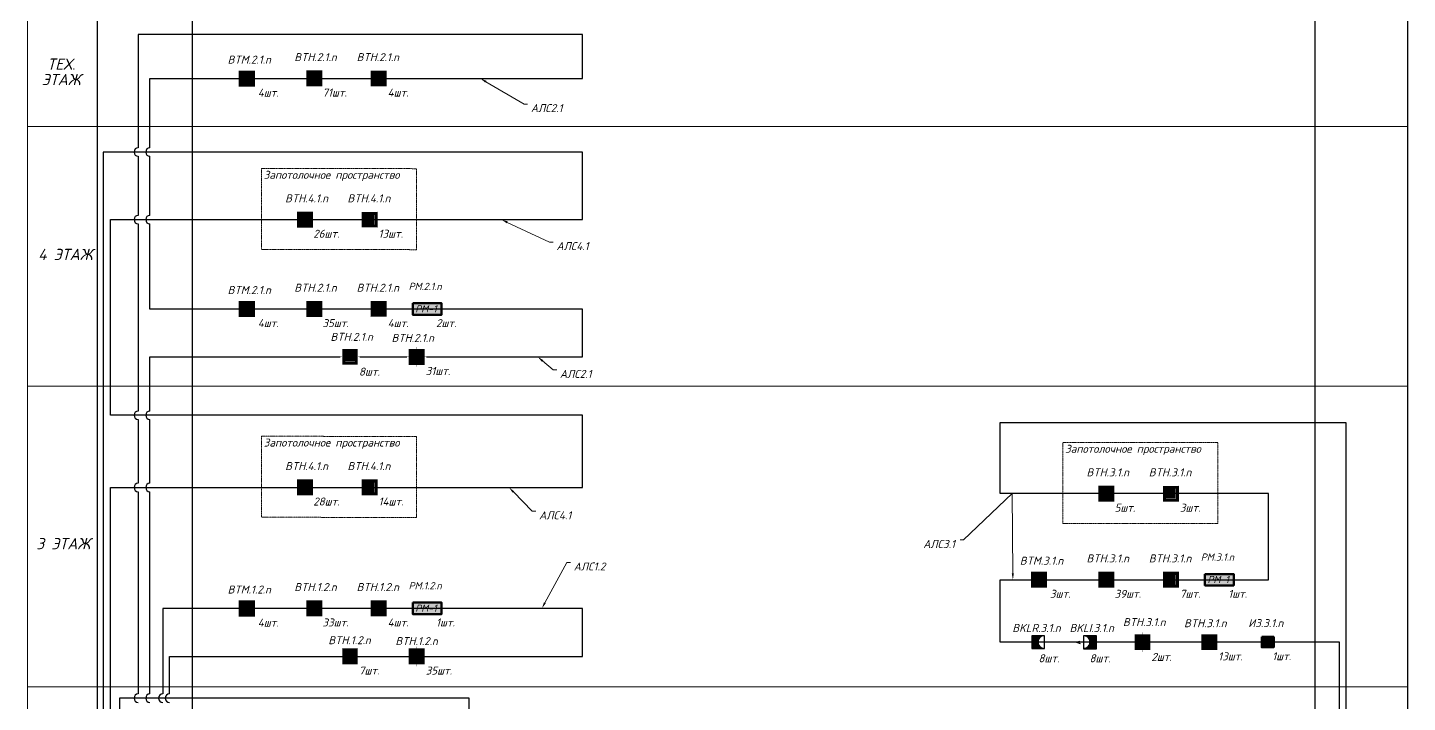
# Model space of a CAD drawing. Header units: millimetres. Extents: x -352922 to 429463, y -483593 to 355472.
# Drawn here: x -55006 to -11891, y -30855 to -9764 of the extents above; entities that cross this region are included whole.
import ezdxf
from ezdxf import colors
from ezdxf.entities.mleader import LeaderData, LeaderLine
from ezdxf.enums import TextEntityAlignment as Align
from ezdxf.math import Vec2, Vec3

# ---------------------------------------------------------------- set-up
doc = ezdxf.new("R2010")
doc.units = ezdxf.units.MM
doc.header["$LTSCALE"] = 0.5
doc.linetypes.add('CONTI', pattern=[0])
doc.linetypes.add('GOST2.303 6', pattern=[12, 8, -1.5, 1, -1.5])
doc.layers.get('0').update_dxf_attribs({"lineweight": 18})
for name, color, linetype, lineweight in [('! BSN__тонкая  текст - 015', 250, 'Continuous', 15), ('! BSN__тонкая  текст - 02', 250, 'Continuous', 20), ('! ЗКПС НОМЕР 1', 4, 'Continuous', 50), ('! тонкая  текст - 02', 5, 'Continuous', 20), ('13_text', 250, 'Continuous', 15), ('13_АПС_кабели', 1, 'Continuous', 30), ('13_АПС_оборудование', 1, 'Continuous', 30), ('13_АПС_текст', 1, 'Continuous', 30), ('BSN__основная - 06', 1, 'Continuous', 60), ('АР_Штриховка_Стималит', 5, 'Continuous', 0), ('СС_Схема', 7, 'Continuous', 30)]:
    doc.layers.add(name, color=color, linetype=linetype, lineweight=lineweight)
doc.layers.add('! ЗКПС НОМЕР 2', color=7, linetype='Continuous', lineweight=0, true_color=0xf3aae6, transparency=0.5)
doc.styles.add('ISOCPEUR', font='isocpeui.ttf', dxfattribs={"height": 250})
doc.linetypes.add('Открыто в трубе', pattern='A,2,[1,BDG_GOST,S=1,R=0,X=0,Y=0],-4', length=6)

# ---------------------------------------------------------------- blocks, each defined once
blk = doc.blocks.new('ИПР1')
at = {"layer": 'АР_Штриховка_Стималит', "ltscale": 0.01, "true_color": 0xffffff}
h = blk.add_hatch(color=7, dxfattribs=at)
h.dxf.hatch_style = 1
h.paths.add_polyline_path([(-11645.54715931663, -30228.88040330663), (-11645.54715931663, -30233.84005440772), (-11640.58769875232, -30233.84005440772), (-11640.58769875232, -30228.88040330663)])
at = {"layer": 'BSN__основная - 06', "ltscale": 100, "const_width": 0.1}
blk.add_lwpolyline([(-11645.54715931663, -30228.88040330663), (-11640.58769875232, -30228.88040330663), (-11640.58769875232, -30233.84005440772), (-11645.54715931663, -30233.84005440772)], close=True, dxfattribs=at)
for points in [[(-11644.8620281129, -30229.41071400337), (-11644.814082984, -30229.56068031187), (-11644.78990816942, -30229.62230205839), (-11644.766935892, -30229.67670526716), (-11644.74706343253, -30229.71969718102), (-11644.7257567966, -30229.76248434692), (-11644.6896298333, -30229.82996761479), (-11644.6471706196, -30229.90487238247), (-11644.60051789685, -30229.97663429991), (-11644.55491353685, -30230.04053907929), (-11644.50511566782, -30230.10339623358), (-11644.42899447982, -30230.19126542925), (-11644.3839143012, -30230.23945590761), (-11644.32048754228, -30230.30021783669), (-11644.20778709569, -30230.39659879345), (-11644.1080122526, -30230.47028881416), (-11644.00736815177, -30230.53471740603), (-11643.91406270632, -30230.58814598474), (-11643.81341860548, -30230.63686027558), (-11643.70596003067, -30230.68295550393), (-11643.58721824855, -30230.72255103226), (-11643.45721964253, -30230.75764627219), (-11643.35133366991, -30230.77859864873), (-11643.22867366113, -30230.79588436242), (-11642.9833124413, -30230.80789363052), (-11642.74935937222, -30230.78639623499), (-11642.54967660675, -30230.74794412055), (-11642.29446304363, -30230.66178555635), (-11642.03924948053, -30230.53771724278), (-11641.80472893571, -30230.36195380054), (-11641.60124783119, -30230.17240497918), (-11641.45508706322, -30229.96733561711), (-11641.32910129221, -30229.76698691718), (-11641.23427333814, -30229.53550295922), (-11641.19354456221, -30229.41166690004)], [(-11642.97320039, -30230.81666008814), (-11642.97320039, -30233.28851311619)]]:
    blk.add_lwpolyline(points, dxfattribs=at)
blk = doc.blocks.new('748')
at = {"layer": 'АР_Штриховка_Стималит', "true_color": 0xffffff}
h = blk.add_hatch(color=7, dxfattribs=at)
h.dxf.hatch_style = 1
h.paths.add_polyline_path([(1611.519763114311, -5339.796988872809), (1606.648196330751, -5339.796988872809), (1606.648196330751, -5344.668983577181), (1611.519763114311, -5344.668983577181)])
h.paths.add_polyline_path([(1610.643547401585, -5340.730128484312), (1610.643547401585, -5343.792492031733), (1607.578767246679, -5343.792492031733), (1607.578767246679, -5340.730128484312)], flags=16)
h = blk.add_hatch(color=7, dxfattribs=at)
h.dxf.hatch_style = 1
h.paths.add_polyline_path([(1607.575398063597, -5340.721917110875), (1607.575398063597, -5343.74574406614), (1610.590727773255, -5343.74574406614), (1610.590727773255, -5340.721917110875)])
at = {"color": 1, "lineweight": 5, "ltscale": 100, "elevation": 0.002508766318906562}
for points, const_width in [([(1606.614619830498, -5344.702273676437), (1611.551506006357, -5344.702273676437), (1611.551506006357, -5339.765387500578), (1606.614619830498, -5339.765387500578)], 0.03), ([(1607.575398063597, -5343.74574406614), (1610.590727773255, -5343.74574406614), (1610.590727773255, -5340.721917110875), (1607.575398063597, -5340.721917110875)], 0.01)]:
    blk.add_lwpolyline(points, close=True, dxfattribs=dict(at, const_width=const_width))
at = {"color": 1, "lineweight": 5, "ltscale": 100, "const_width": 0.03, "elevation": 0.002508766318906562}
blk.add_lwpolyline([(1609.638248457497, -5341.138221411872), (1608.509330114597, -5341.741210246742), (1609.656795722258, -5342.726450930274), (1608.546240545118, -5343.324055934249)], dxfattribs=at)
blk = doc.blocks.new('101')
at = {"layer": '! ЗКПС НОМЕР 2', "true_color": 0xffffff, "transparency": 33554687}
h = blk.add_hatch(color=7, dxfattribs=at)
h.dxf.hatch_style = 1
h.paths.add_polyline_path([(-12942.01374964428, -22141.86793259812), (-12946.97321020857, -22141.86793259812), (-12946.97321020857, -22146.82758369923), (-12942.01374964428, -22146.82758369923)])
at = {"layer": 'BSN__основная - 06', "color": 1, "lineweight": 30, "ltscale": 100, "const_width": 0.03000000000000001, "elevation": 0.00250876631890656}
blk.add_lwpolyline([(-12946.97321020857, -22141.86793259812), (-12942.01374964428, -22141.86793259812), (-12942.01374964428, -22146.82758369923), (-12946.97321020857, -22146.82758369923)], close=True, dxfattribs=at)
at = {"layer": 'BSN__основная - 06', "color": 1, "lineweight": 30, "ltscale": 100, "const_width": 0.07, "elevation": 0.00250876631890656}
blk.add_lwpolyline([(-12943.94250254858, -22142.70405016032), (-12945.04445730428, -22143.86900960548), (-12943.94250254858, -22144.82650669186), (-12945.0284958628, -22145.92763233268)], dxfattribs=at)
blk = doc.blocks.new('746')
at = {"layer": '! ЗКПС НОМЕР 1', "true_color": 0x78b1e2}
h = blk.add_hatch(color=143, dxfattribs=at)
h.dxf.hatch_style = 1
h.paths.add_polyline_path([(846.5088361436274, -5270.353580021907), (846.5088361436274, -5275.226844894348), (851.3843345811473, -5275.226844894348), (851.3843345811473, -5270.353580021907)])
h.paths.add_polyline_path([(850.5043616763137, -5271.287245091495), (850.5043616763137, -5274.35447257108), (847.4479905810895, -5274.35447257108), (847.4479905810895, -5271.287245091495)], flags=16)
at = {"layer": 'АР_Штриховка_Стималит', "true_color": 0xffffff}
h = blk.add_hatch(color=7, dxfattribs=at)
h.dxf.hatch_style = 1
h.paths.add_polyline_path([(847.4729964073949, -5271.310678987133), (847.4729964073949, -5274.334505942397), (850.4883261170535, -5274.334505942397), (850.4883261170535, -5271.310678987133)])
at = {"layer": '! BSN__тонкая  текст - 015', "color": 1, "lineweight": 30, "ltscale": 100, "const_width": 0.05}
for points in [[(846.4462741254574, -5272.772876437542), (845.8749167588358, -5272.772876437542)], [(848.9348308578483, -5269.737895973212), (848.9348308578483, -5270.309253339834)], [(852.0055342651631, -5272.772876437542), (851.4341768985414, -5272.772876437542)], [(848.9348308578483, -5275.278351645778), (848.9348308578483, -5275.8497090124)]]:
    blk.add_lwpolyline(points, dxfattribs=at)
at = {"color": 1, "lineweight": 5, "ltscale": 100, "elevation": 0.002508766318906562}
for points, const_width in [([(846.4771060991679, -5275.26017210037), (851.4139922750273, -5275.26017210037), (851.4139922750273, -5270.323285924511), (846.4771060991679, -5270.323285924511)], 0.03), ([(847.4729964073949, -5274.334505942397), (850.4883261170535, -5274.334505942397), (850.4883261170535, -5271.310678987133), (847.4729964073949, -5271.310678987133)], 0.01)]:
    blk.add_lwpolyline(points, close=True, dxfattribs=dict(at, const_width=const_width))
at = {"color": 1, "lineweight": 5, "ltscale": 100, "const_width": 0.03, "elevation": 0.004780863597295251}
blk.add_lwpolyline([(849.4816339670133, -5271.683883990359), (848.3527156241134, -5272.286872825229), (849.5001812317741, -5273.272113508761), (848.3896260546344, -5273.869718512737)], dxfattribs=at)
blk = doc.blocks.new('102')
at = {"layer": '! ЗКПС НОМЕР 1', "true_color": 0x78b1e2}
h = blk.add_hatch(color=143, dxfattribs=at)
h.dxf.hatch_style = 1
h.paths.add_polyline_path([(1716.113694415792, -5163.039937988546), (1711.154233851485, -5163.039937988546), (1711.154233851485, -5167.999589089693), (1716.113694415792, -5167.999589089693)])
at = {"layer": '! BSN__тонкая  текст - 015', "color": 1, "lineweight": 30, "ltscale": 100, "const_width": 0.03000000000000001, "elevation": 0.00250876631890656}
blk.add_lwpolyline([(1711.154233851485, -5163.039937988546), (1716.113694415792, -5163.039937988546), (1716.113694415792, -5167.999589089693), (1711.154233851485, -5167.999589089693)], close=True, dxfattribs=at)
at = {"layer": '! BSN__тонкая  текст - 015', "color": 1, "lineweight": 30, "ltscale": 100, "const_width": 0.05}
for points in [[(1713.634532998612, -5162.454548037247), (1713.634532998612, -5163.025905403869)], [(1711.145976266222, -5165.489528501576), (1710.5746188996, -5165.489528501576)], [(1713.634532998612, -5168.013808176953), (1713.634532998612, -5168.585165543574)], [(1716.705236405927, -5165.489528501576), (1716.133879039306, -5165.489528501576)]]:
    blk.add_lwpolyline(points, dxfattribs=at)
at = {"color": 1, "lineweight": 5, "ltscale": 100, "const_width": 0.03, "elevation": 0.004780863597295249}
blk.add_lwpolyline([(1714.181336107777, -5164.400536054396), (1713.052417764877, -5165.003524889264), (1714.199883372537, -5165.988765572794), (1713.089328195398, -5166.58637057677)], dxfattribs=at)
blk = doc.blocks.new('*U35')
at = {"linetype": 'Continuous', "lineweight": 20, "true_color": 0xffffff, "transparency": 33554559}
h = blk.add_hatch(color=7, dxfattribs=at)
h.dxf.hatch_style = 1
h.paths.add_polyline_path([(-218.17669289062, 520.6297242049238), (-218.17669289062, -275.6544544163241), (1786.433933452447, -275.6544544163241), (1786.433933452447, 520.6297242049238)])
h.paths.add_polyline_path([(-1570.366124366617, -1070.031865632977), (1672.596375633383, -1070.031865632977), (1672.596375633383, -565.1318656329767), (-1570.366124366617, -565.1318656329767)], flags=9)
at = {"color": 1, "lineweight": 50, "transparency": 33554559}
blk.add_lwpolyline([(-218.17669289062, 520.6297242049238), (1786.433933452447, 520.6297242049238), (1786.433933452447, -275.6544544163241), (-218.17669289062, -275.6544544163241)], close=True, dxfattribs=at)
at = {"color": 1, "transparency": 33554559, "insert": (-42.20361465608585, 390.0268874110152), "char_height": 500, "attachment_point": 1, "style": 'ISOCPEUR'}
blk.add_mtext_dynamic_manual_height_columns('РМ-1', width=896.2439138138725, gutter_width=1500, heights=[0], dxfattribs=at)
at = {"transparency": 33554559, "style": 'ISOCPEUR'}
blk.add_attdef('НУМЕРАЦИЯ', (-505.4940315515223, 1445.483893776918), '', height=500, dxfattribs=at)
at = {"color": 5, "transparency": 33554559, "style": 'ISOCPEUR'}
blk.add_attdef('ПОМ.', text='', height=200, dxfattribs=at).set_placement((-37.32930324019981, 472.9460033446521), align=Align.RIGHT)
at = {"transparency": 33554559, "style": 'ISOCPEUR', "flags": 1}
blk.add_attdef('НОМ', (1222.063316117503, 569.9191997461585), '', height=250, dxfattribs=at)
at = {"color": 6, "lineweight": 20, "transparency": 33554559, "style": 'ISOCPEUR', "flags": 1}
for tag, p in [('ПОМЕЩЕНИЕ', (1644.705940218919, -43.09358822065406)), ('ИД', (2550.387777871743, -399.9893409157667))]:
    blk.add_attdef(tag, p, '', height=250, dxfattribs=at)
at = {"color": 6, "lineweight": 40, "transparency": 33554559, "style": 'ISOCPEUR'}
blk.add_attdef('СЛУЖЕБНЫЙОТКР', (-996.5339245406794, -746.8217772839562), '', height=220, dxfattribs=at)
at = {"color": 2, "linetype": 'Continuous', "lineweight": 30, "transparency": 33554559, "style": 'ISOCPEUR', "flags": 1}
blk.add_attdef('ID', (2009.733958638244, -410.7006026413219), '', height=250, dxfattribs=at)
blk = doc.blocks.new('*U38')
at = {"linetype": 'Continuous', "lineweight": 20, "true_color": 0xffffff, "transparency": 33554559}
h = blk.add_hatch(color=7, dxfattribs=at)
h.dxf.hatch_style = 1
h.paths.add_polyline_path([(-218.17669289062, 520.6297242049238), (-218.17669289062, -275.6544544163241), (1786.433933452447, -275.6544544163241), (1786.433933452447, 520.6297242049238)])
h.paths.add_polyline_path([(-1570.366124366617, -1070.031865632977), (1672.596375633383, -1070.031865632977), (1672.596375633383, -565.1318656329767), (-1570.366124366617, -565.1318656329767)], flags=9)
at = {"color": 1, "lineweight": 50, "transparency": 33554559}
blk.add_lwpolyline([(-218.17669289062, 520.6297242049238), (1786.433933452447, 520.6297242049238), (1786.433933452447, -275.6544544163241), (-218.17669289062, -275.6544544163241)], close=True, dxfattribs=at)
at = {"color": 1, "transparency": 33554559, "insert": (-42.20361465608585, 390.0268874110152), "char_height": 500, "attachment_point": 1, "style": 'ISOCPEUR'}
blk.add_mtext_dynamic_manual_height_columns('РМ-1', width=896.2439138138725, gutter_width=1500, heights=[0], dxfattribs=at)
at = {"transparency": 33554559, "style": 'ISOCPEUR'}
blk.add_attdef('НУМЕРАЦИЯ', (-505.4940315515223, 1445.483893776918), '', height=500, dxfattribs=at)
at = {"color": 5, "transparency": 33554559, "style": 'ISOCPEUR'}
blk.add_attdef('ПОМ.', text='', height=200, dxfattribs=at).set_placement((-37.32930324019981, 472.9460033446521), align=Align.RIGHT)
at = {"transparency": 33554559, "style": 'ISOCPEUR', "flags": 1}
blk.add_attdef('НОМ', (1222.063316117503, 569.9191997461585), '', height=250, dxfattribs=at)
at = {"color": 6, "lineweight": 20, "transparency": 33554559, "style": 'ISOCPEUR', "flags": 1}
for tag, p in [('ПОМЕЩЕНИЕ', (1644.705940218919, -43.09358822065406)), ('ИД', (2550.387777871743, -399.9893409157667))]:
    blk.add_attdef(tag, p, '', height=250, dxfattribs=at)
at = {"color": 6, "lineweight": 40, "transparency": 33554559, "style": 'ISOCPEUR'}
blk.add_attdef('СЛУЖЕБНЫЙОТКР', (-996.5339245406794, -746.8217772839562), '', height=220, dxfattribs=at)
at = {"color": 2, "linetype": 'Continuous', "lineweight": 30, "transparency": 33554559, "style": 'ISOCPEUR', "flags": 1}
blk.add_attdef('ID', (2009.733958638244, -410.7006026413219), '', height=250, dxfattribs=at)
blk = doc.blocks.new('ФОН')
at = {"color": 1, "linetype": 'Continuous', "lineweight": 30, "transparency": 33554559}
blk.add_lwpolyline([(68.61234657499813, 234.3966432178434), (73.74055137499812, 234.3966432178434), (73.74055137499812, 239.5248480178434), (68.61234657499813, 239.5248480178434)], close=True, dxfattribs=at)
blk = doc.blocks.new('мчсяячмафыв')
h = blk.add_hatch(color=1)
h.dxf.hatch_style = 1
h.paths.add_polyline_path([(0.5552731010556613, -0.760371762680732), (0.5552731010556617, -0.593012155937231), (-4.57293169894433, -0.593012155937231), (-4.57293169894433, -5.721216955937223), (0.3672160093186676, -5.721216955937223, -1)])
at = {"color": 1}
for points in [[(0.5552731010557181, -3.157114555937142), (3.391799086195533, -3.157114555937142)], [(3.391799086195533, -3.157114555937142), (1.911339277728985, -2.634551501774695)], [(3.391799086195533, -3.157114555937142), (1.911339277728985, -3.679677610099588)]]:
    blk.add_lwpolyline(points, dxfattribs=at)
blk.add_arc((0.4612445552029385, -3.240794359309575), 2.482204186867421, 87.8290552541946, 272.1709447458054, dxfattribs=at)
blk.add_blockref('ФОН', (-73.18527827394246, -240.1178601737806))
blk = doc.blocks.new('A$C9eb36a08')
h = blk.add_hatch(color=1)
h.dxf.hatch_style = 1
edge = h.paths.add_edge_path()
edge.add_line((200.624639307257, 206.1965686440526), (-198.735335133737, 206.1965686440526))
edge.add_line((-198.735335133737, 206.1965686440526), (-198.735335133737, -193.1634057969059))
edge.add_line((-198.735335133737, -193.1634057969059), (200.6246393097099, -193.1634057969059))
edge.add_arc((199.4584976383815, 6.516581423566208), 199.683392355913, 89.66539342633052, 270.3346065743733, ccw=False)
at = {"color": 1}
blk.add_arc((199.5763771503336, 6.516581423618684), 199.6827387380083, 89.69921649752291, 270.3007835024771, dxfattribs=at)
at = {"xscale": 77.8752, "yscale": 77.8752, "zscale": 77.8752}
blk.add_blockref('ФОН', (-5541.935547130997, -18446.84887571511), dxfattribs=at)
blk = doc.blocks.new('*U37')
at = {"linetype": 'Continuous', "lineweight": 20, "true_color": 0xffffff, "transparency": 33554559}
h = blk.add_hatch(color=7, dxfattribs=at)
h.dxf.hatch_style = 1
h.paths.add_polyline_path([(0.1887223607773194, -598.9013501249665), (979.2337382509068, -598.9013501249665), (979.2337382509068, 236.7053887059047), (0.1887223607773194, 236.7053887059046)])
at = {"color": 1, "lineweight": 50, "transparency": 33554559}
blk.add_lwpolyline([(0.1887223607773194, 236.7053887059046), (979.2337382509068, 236.7053887059046), (979.2337382509068, -598.9013501249665), (0.1887223607773194, -598.9013501249665)], close=True, dxfattribs=at)
at = {"color": 1, "transparency": 33554559, "insert": (226.7324500907562, -13.56761409339742), "char_height": 350, "attachment_point": 1, "style": 'ISOCPEUR'}
blk.add_mtext_dynamic_manual_height_columns('ИЗ', width=896.2439138138725, gutter_width=1500, heights=[0], dxfattribs=at)
at = {"color": 5, "transparency": 33554559, "style": 'ISOCPEUR'}
blk.add_attdef('ПОМ.', text='', height=200, dxfattribs=at).set_placement((-37.32930324019981, 472.9460033446521), align=Align.RIGHT)
at = {"transparency": 33554559, "style": 'ISOCPEUR', "flags": 1}
blk.add_attdef('НОМ', (1222.063316117503, 569.9191997461585), '', height=250, dxfattribs=at)
at = {"transparency": 33554559, "style": 'ISOCPEUR'}
blk.add_attdef('НУМЕРАЦИЯ', (1344.879862135473, -19.75188266626424), '', height=500, dxfattribs=at)
at = {"color": 6, "lineweight": 20, "transparency": 33554559, "style": 'ISOCPEUR', "flags": 1}
for tag, p in [('ПОМЕЩЕНИЕ', (1644.705940218919, -43.09358822065406)), ('ИД', (2550.387777871743, -399.9893409157667))]:
    blk.add_attdef(tag, p, '', height=250, dxfattribs=at)
at = {"color": 6, "lineweight": 40, "transparency": 33554559, "style": 'ISOCPEUR'}
blk.add_attdef('СЛУЖЕБНЫЙОТКР', (-996.5339245406794, -746.8217772839562), '', height=220, dxfattribs=at)
at = {"color": 2, "linetype": 'Continuous', "lineweight": 30, "transparency": 33554559, "style": 'ISOCPEUR', "flags": 1}
blk.add_attdef('ID', (2009.733958638244, -410.7006026413219), '', height=250, dxfattribs=at)

msp = doc.modelspace()

# ---------------------------------------------------------------- linework, layer by layer
at = {"layer": '! BSN__тонкая  текст - 02', "color": 7, "linetype": 'GOST2.303 6', "lineweight": 9, "ltscale": 0.3333333333333333, "transparency": 33554559}
for points in [[(-42850.72262885794, -14173.05779292867), (-47699.20399482176, -14167.82979292861), (-47699.20399482176, -16699.58251529319), (-42850.72262885794, -16704.81051529325)], [(-42850.72262885794, -22541.99514962327), (-47699.20399482176, -22536.76714962321), (-47699.20399482176, -25068.5198719878), (-42850.72262885794, -25073.74787198786)], [(-17810.09376561642, -22736.50052350198), (-22658.57513158023, -22731.27252350192), (-22658.57513158023, -25263.02524586651), (-17810.09376561642, -25268.25324586657)]]:
    msp.add_lwpolyline(points, close=True, dxfattribs=at)
at = {"color": 1, "lineweight": 30, "transparency": 33554559}
for points in [[(-51182.55913252758, -13519.077967613), (-51182.55913252759, -11354.04293732485), (-37668.84735901286, -11354.04293732485), (-37668.84735901282, -9976.024554616772), (-51546.39330846071, -9976.024554616772), (-51546.39330846071, -13519.077967613)], [(-31590.57900216989, -52215.53831936419), (-31590.57900216989, -40914.98740823567), (-52411.74390473403, -40914.98740823567), (-52411.74390473402, -24135.57084404491), (-37668.84735901281, -24135.57084404491), (-37668.84735901281, -21881.67151695769), (-52411.74390473402, -21881.67151695769), (-52411.74390473402, -15766.63348735031), (-37668.84735901283, -15766.63348735031), (-37668.84735901283, -13652.56350063439), (-52639.82481795177, -13652.56350063439), (-52639.82481795177, -41187.93418822251), (-31783.69359361008, -41187.93418822251), (-31783.69359361008, -52215.53831936419)], [(-51546.39330846071, -13786.04903365579), (-51546.39330846071, -15633.14795432891)], [(-51182.55913252757, -15633.14795432891), (-51182.55913252758, -13786.04903365579)], [(-51546.39330846071, -15900.11902037171), (-51546.39330846071, -21748.1859839363)], [(-42537.63616254833, -20052.43713433354), (-37668.84735901286, -20052.43713433354), (-37668.84735901283, -18560.12892771745), (-51182.55913252756, -18560.12892771745), (-51182.55913252757, -15900.11902037171)], [(-51182.55913252758, -21748.1859839363), (-51182.55913252758, -20053.37976307847), (-45238.09509305189, -20051.49450558861)], [(-44625.03334241913, -20052.43713433354), (-43150.69791318104, -20052.43713433354)], [(-51546.39330846071, -22015.15704997909), (-51546.39330846071, -24002.08531102352)], [(-51182.55913252757, -24002.08531102351), (-51182.55913252758, -22015.15704997909)], [(-21543.67160284473, -24330.07621792378), (-24614.39524080206, -24330.07621792378), (-24614.39524080206, -22103.59745410364), (-13812.90495374799, -22103.59745410364), (-13812.90495374799, -39680.69658470713), (-32404.96684313111, -39680.69658470711), (-32404.9668431312, -40156.00702064201)], [(-51546.39330846071, -24269.05637706631), (-51546.39330846071, -30588.15783536899)], [(-51182.55913252757, -30588.15783536899), (-51182.55913252757, -24269.05637706631)], [(-21543.67160284473, -34099.10336485365), (-24614.39524080205, -34099.10336485365), (-24614.39524080205, -32032.0986698661), (-14015.23160897195, -32032.0986698661), (-14015.23160897195, -28969.44566424156), (-24614.39524080205, -28969.44566424156), (-24614.39524080205, -27020.4366707881), (-16227.3125349395, -27020.4366707881), (-16227.3125349395, -24330.07621792378), (-21047.7255464152, -24330.07621792378)], [(-48402.54603049719, -27920.69550534058), (-50778.36689575018, -27920.69550534058), (-50778.36689575017, -30588.15783536899)], [(-50568.43722976372, -30588.15783536899), (-50568.43722976372, -29417.78089679393), (-37668.84735901281, -29417.78089679391), (-37668.84735901281, -27916.07880290617), (-48402.54603049718, -27920.69550534058)], [(-51859.0106680803, -40781.50187521427), (-51859.01066808029, -32649.95832015761), (-41205.53740089154, -32649.95832015761), (-41205.53740089154, -30721.64336839039), (-52137.3580212649, -30721.64336839039), (-52137.3580212649, -40781.50187521428)]]:
    msp.add_lwpolyline(points, dxfattribs=at)
for centre in [(-51546.39330846071, -13652.56350063439), (-51182.55913252758, -13652.56350063439), (-51546.39330846071, -15766.63348735031), (-51182.55913252757, -15766.63348735031), (-51546.39330846071, -21881.67151695769), (-51182.55913252758, -21881.67151695769), (-51546.39330846071, -24135.57084404491), (-51182.55913252757, -24135.57084404491), (-51546.39330846071, -30721.64336839039), (-51182.55913252757, -30721.64336839039), (-50778.36689575018, -30721.64336839039), (-50568.43722976372, -30721.64336839039)]:
    msp.add_arc(centre, 133.4855330213977, 90, 270, dxfattribs=at)
at = {"layer": '13_АПС_оборудование', "color": 18, "linetype": 'CONTI', "lineweight": 18, "ltscale": 100, "true_color": 0x000000, "transparency": 33554559}
for points in [[(-55005.75263794832, -9433.855033058062), (-55005.66988732893, -59381.57251034849)], [(-55005.75263794832, -12850.99643845818), (-11890.70986713325, -12850.98987540913)], [(-54999.92628858559, -20966.77190425326), (-11890.70986713324, -20966.68393535747)], [(-54999.92628858559, -30373.00406442661), (-11890.70986713324, -30372.91609553082)]]:
    msp.add_lwpolyline(points, dxfattribs=at)
at = {"layer": 'СС_Схема', "lineweight": 25, "transparency": 33554687}
for points in [[(-49861.13912860918, -9433.85446934813), (-49860.99860605321, -59381.48941099442), (-52818.71637138931, -59381.48941099442), (-52818.85689394528, -9433.85446934813)], [(-14773.46748727507, -9433.8486894504), (-11890.70703087694, -9433.8486894504), (-11890.56547914462, -59380.63738007886), (-14773.32593554275, -59380.63738007886)]]:
    msp.add_lwpolyline(points, close=True, dxfattribs=at)

# ---------------------------------------------------------------- block references
at = {"layer": '13_АПС_кабели', "transparency": 33554559}
msp.add_blockref('A$C9eb36a08', (-23431.90973012812, -28975.96224566513), dxfattribs=at)
at = {"layer": '13_АПС_оборудование', "transparency": 33554559, "xscale": 100, "yscale": 100, "zscale": 100}
for name, p in [('ИПР1', (1116152.169901166, 3011777.640456251)), ('101', (1248399.68810189, 2203080.732877542, -0.250876631890656)), ('748', (-204942.1051007115, 522869.3401215259, -0.2508766318906562)), ('101', (1248113.020554771, 2198668.142327517, -0.250876631890656)), ('748', (-205228.7726478309, 518456.7495715003, -0.2508766318906562)), ('101', (1248399.68810189, 2195874.64688715, -0.250876631890656)), ('748', (-204942.1051007113, 515663.2541311333, -0.2508766318906562)), ('746', (-129825.5867689354, 507224.8505094206)), ('102', (-214208.159803141, 496496.5157158241)), ('101', (1248113.020554771, 2190299.204970822, -0.250876631890656)), ('748', (-205228.7726478309, 510087.8122148057, -0.2508766318906562)), ('101', (1273153.649418012, 2190104.699596943, -0.250876631890656)), ('748', (-180188.1437845894, 509893.306840927, -0.2508766318906562)), ('101', (1273153.649418012, 2187413.920533106, -0.250876631890656)), ('748', (-180188.1437845894, 507202.5277770894, -0.2508766318906562)), ('101', (1248399.68810189, 2186518.697011961, -0.250876631890656)), ('748', (-204942.1051007113, 506307.3042559446, -0.2508766318906562)), ('746', (-105062.5921726997, 498307.8419795126)), ('102', (-189445.1652069053, 487579.5071859161)), ('746', (-129825.5867689354, 497861.3920044501)), ('102', (-214208.159803141, 487133.0572108534))]:
    msp.add_blockref(name, p, dxfattribs=at)
at = {"layer": '13_АПС_оборудование', "transparency": 33554559, "xscale": 0.45, "yscale": 0.45, "zscale": 0.45}
for name, p, values in [('*U38', (-42873.09659230371, -18615.24836341984), {'НУМЕРАЦИЯ': 'РМ.2.1.n'}), ('*U38', (-18119.13527618174, -27075.97471746377), {'НУМЕРАЦИЯ': 'РМ.3.1.n'}), ('*U35', (-42873.09659230371, -27971.1982386086), {'НУМЕРАЦИЯ': 'РМ.1.2.n'})]:
    msp.add_blockref(name, p, dxfattribs=at).add_auto_attribs(values)
at = {"layer": '13_АПС_оборудование', "color": 5, "transparency": 33554559, "xscale": 100, "yscale": 100, "zscale": 100}
for p in [(1116152.169901166, 3004576.312568973), (1140906.131217288, 2996115.586214929), (1116152.169901166, 2995215.327380376)]:
    msp.add_blockref('ИПР1', p, dxfattribs=at)
at = {"layer": '13_АПС_оборудование', "color": 18, "true_color": 0x000000, "transparency": 33554559, "xscale": 77.8752, "yscale": 77.8752, "zscale": 77.8752, "rotation": 180}
msp.add_blockref('мчсяячмафыв', (-21966.71419089846, -29222.44273515813), dxfattribs=at)
at = {"layer": '13_АПС_оборудование', "color": 4, "lineweight": 25, "transparency": 33554559, "xscale": 0.385, "yscale": 0.385, "zscale": 0.385}
msp.add_blockref('*U37', (-16441.63389608858, -28899.72294166839), dxfattribs=at)

# ---------------------------------------------------------------- texts
at = {"layer": '! тонкая  текст - 02', "color": 7, "linetype": 'Открыто в трубе', "lineweight": 30, "ltscale": 150, "transparency": 33554559, "char_height": 350, "width": 3194.011178636528, "attachment_point": 3, "rotation": 0.0012252729714722554, "line_spacing_factor": 0.8280696630059481, "style": 'ISOCPEUR'}
for s, insert in [('\\pxqc;ТЕХ.\\PЭТАЖ', (-52356.74323868887, -10730.39626719193)), ('4 ЭТАЖ', (-52969.27014887781, -16677.75381104229)), ('\\pxql;3 ЭТАЖ', (-51540.32091439218, -25718.15544053703))]:
    msp.add_mtext(s, dxfattribs=dict(at, insert=insert))
at = {"transparency": 33554559, "char_height": 250, "width": 18499.99999999994, "attachment_point": 7, "style": 'ISOCPEUR'}
for s, insert in [('4шт.', (-47813.35854653106, -11924.15696128635, 5.000000025123796e-09)), ('71шт.', (-45794.48940780701, -11919.39885817218, 4.999999999999952e-09)), ('4шт.', (-43755.20892283914, -11919.39885817218, 4.999999999999952e-09)), ('Запотолочное пространство', (-47627.35178515851, -14558.46692440774, 4.999999999999952e-09)), ('26шт.', (-46081.15695492644, -16331.9894081978, 4.999999999999952e-09)), ('13шт.', (-44041.87646995857, -16331.9894081978, 4.999999999999952e-09)), ('4шт.', (-47813.35854653106, -19125.48484856478, 4.999999999999952e-09)), ('35шт.', (-45794.48940780689, -19125.48484856478, 4.999999999999952e-09)), ('4шт.', (-43755.20892283903, -19125.48484856478, 4.999999999999952e-09)), ('2шт.', (-42244.21187303797, -19125.48484856478, 4.999999999999952e-09)), ('8шт.', (-44652.44196419616, -20641.91599977697, 0.2508766368906562)), ('31шт.', (-42566.17350374768, -20621.9548051997, 0.250876636890656)), ('Запотолочное пространство', (-47627.35178515851, -22927.40428110234, 4.999999999999952e-09)), ('Запотолочное пространство', (-22586.72292191698, -23121.90965498105, 4.999999999999952e-09)), ('28шт.', (-46081.15695492644, -24700.9267648924, 4.999999999999952e-09)), ('14шт.', (-44041.87646995857, -24700.9267648924, 4.999999999999952e-09)), ('5шт.', (-21040.52809168492, -24895.43213877111, 4.999999999999952e-09)), ('3шт.', (-19001.24760671705, -24895.43213877111, 4.999999999999952e-09)), ('3шт.', (-23059.39723040909, -27586.21120260871, 4.999999999999952e-09)), ('39шт.', (-21040.52809168492, -27586.21120260871, 4.999999999999952e-09)), ('7шт.', (-19001.24760671705, -27586.21120260871, 4.999999999999952e-09)), ('1шт.', (-17490.250556916, -27586.21120260871, 4.999999999999952e-09)), ('4шт.', (-47813.35854653106, -28486.47003716108, 4.999999999999952e-09)), ('33шт.', (-45794.48940780689, -28481.43472375351, 4.999999999999952e-09)), ('4шт.', (-43755.20892283903, -28481.43472375351, 4.999999999999952e-09)), ('1шт.', (-42244.21187303797, -28481.43472375351, 4.999999999999952e-09)), ('2шт.', (-19889.44736796047, -29558.924529685, 0.2508766368906562)), ('13шт.', (-17803.17890751199, -29538.96333510772, 0.250876636890656)), ('1шт.', (-16114.83062516735, -29535.93983135337, 0.250876636890656)), ('7шт.', (-44652.44196419616, -29983.13681764129, 0.2508766368906562)), ('35шт.', (-42566.17350374768, -29985.41331017026, 0.250876636890656)), ('8шт.', (-23418.81434073287, -29601.33624619099, 0.2508766368906562)), ('8шт.', (-21824.19126198917, -29601.33624619099, 0.2508766368906562))]:
    msp.add_mtext(s, dxfattribs=dict(at, insert=insert))
at = {"layer": '13_АПС_текст', "transparency": 33554559, "style": 'ISOCPEUR'}
for s, p in [('BTM.2.1.n', (-48755.33632996387, -10890.20184007275)), ('BTH.2.1.n', (-46671.50916988321, -10812.60385089685, -5.00000019165725e-09)), ('BTH.2.1.n', (-44723.93826336425, -10812.60385089685, -5.00000019165725e-09)), ('BTH.4.1.n', (-46958.17671700264, -15225.19440092244, -5.00000019165725e-09)), ('BTH.4.1.n', (-45010.60581048368, -15225.19440092244, -5.00000019165725e-09)), ('BTM.2.1.n', (-48755.33632996387, -18091.52972735118)), ('BTH.2.1.n', (-46671.50916988309, -18018.68984128942, -5.00000019165725e-09)), ('BTH.2.1.n', (-44723.93826336414, -18018.68984128942, -5.00000019165725e-09)), ('BTH.2.1.n', (-45541.87181483023, -19554.29805990483, -5.00000019165725e-09)), ('BTH.2.1.n', (-43632.78432898596, -19588.17279986141, -5.00000019165725e-09)), ('BTH.4.1.n', (-46958.17671700264, -23594.13175761704, -5.00000019165725e-09)), ('BTH.4.1.n', (-45010.60581048368, -23594.13175761704, -5.00000019165725e-09)), ('BTH.3.1.n', (-21917.54785376112, -23788.63713149575, -5.00000019165725e-09)), ('BTH.3.1.n', (-19969.97694724216, -23788.63713149575, -5.00000019165725e-09)), ('BTH.3.1.n', (-21917.54785376112, -26479.41619533335, -5.00000019165725e-09)), ('BTH.3.1.n', (-19969.97694724216, -26479.41619533335, -5.00000019165725e-09)), ('BTM.3.1.n', (-24001.3750138419, -26552.25608139511)), ('BTH.1.2.n', (-46671.50916988309, -27374.63971647818, -5.00000019165725e-09)), ('BTH.1.2.n', (-44723.93826336414, -27374.63971647818, -5.00000019165725e-09)), ('BTM.1.2.n', (-48755.33632996387, -27452.51491594748)), ('BKLR.3.1.n', (-24234.7199577256, -28653.81140598406, -5.00000019165725e-09)), ('BKLI.3.1.n', (-22446.32827109377, -28653.81140598406, -5.00000019165725e-09)), ('BTH.3.1.n', (-20778.87721859454, -28471.30658981286, -5.00000019165725e-09)), ('BTH.3.1.n', (-18869.78973275027, -28505.18132976943, -5.00000019165725e-09)), ('ИЗ.3.1.n', (-16864.80616306863, -28502.15782601508, -5.00000019165725e-09)), ('BTH.1.2.n', (-45609.26918665972, -29035.61197743437, -5.00000019165725e-09)), ('BTH.1.2.n', (-43513.15083128028, -29064.020197807, -5.00000019165725e-09))]:
    msp.add_text(s, height=250, dxfattribs=at).set_placement(p)

# ---------------------------------------------------------------- leaders
at = {"layer": '13_text', "color": 0, "lineweight": 15, "transparency": 33554559}
ml = msp.add_multileader_mtext('Standard', dxfattribs=at)
ml.set_content('АЛС2.1', color=7, style='ISOCPEUR')
ml.set_leader_properties(color=7, linetype='Continuous', lineweight=15)
ml.build(insert=Vec2(0, 0))
ml.multileader.update_dxf_attribs({"has_text_frame": 1, "text_left_attachment_type": 0, "text_right_attachment_type": 0, "dogleg_length": 2, "arrow_head_size": 200})
ctx = ml.context
ctx.base_point, ctx.char_height, ctx.arrow_head_size, ctx.landing_gap_size, ctx.plane_origin = Vec3(-39381.36572610028, -12155.63939974434), 250, 200, 100, Vec3(-38920.21107745923, -2097.422421919502)
ctx.left_attachment, ctx.right_attachment = 0, 0
notes = []
notes.append((ctx, [(1, (1, 1, 0), (-39492.52422654768, -12155.63939974434), (1, 0), 111.1585004474036, [(0, [(-40858.49217851879, -11354.04293732485)], 0, [])])]))
ctx.mtext.insert, ctx.mtext.flow_direction = Vec3(-39281.36572610028, -12155.63939974434), 5
ml = msp.add_multileader_mtext('Standard', dxfattribs=at)
ml.set_content('АЛС4.1', color=7, style='ISOCPEUR')
ml.set_leader_properties(color=7, linetype='Continuous', lineweight=15)
ml.build(insert=Vec2(0, 0))
ml.multileader.update_dxf_attribs({"has_text_frame": 1, "text_left_attachment_type": 0, "text_right_attachment_type": 0, "dogleg_length": 2, "arrow_head_size": 200})
ctx = ml.context
ctx.base_point, ctx.char_height, ctx.arrow_head_size, ctx.landing_gap_size, ctx.plane_origin = Vec3(-38581.36698717019, -16467.91974984203), 250, 200, 100, Vec3(-38120.21233852913, -6409.70277201719)
ctx.left_attachment, ctx.right_attachment = 0, 0
notes.append((ctx, [(1, (1, 1, 0), (-38692.52548761759, -16467.91974984203), (1, 0), 111.1585004474036, [(0, [(-40198.52928105863, -15766.63348735031)], 0, [])])]))
ctx.mtext.insert, ctx.mtext.flow_direction = Vec3(-38481.36698717019, -16467.91974984203), 5
ml = msp.add_multileader_mtext('Standard', dxfattribs=at)
ml.set_content('АЛС2.1', color=7, style='ISOCPEUR')
ml.set_leader_properties(color=7, linetype='Continuous', lineweight=15)
ml.build(insert=Vec2(0, 0))
ml.multileader.update_dxf_attribs({"has_text_frame": 1, "text_left_attachment_type": 0, "text_right_attachment_type": 0, "dogleg_length": 2, "arrow_head_size": 200})
ctx = ml.context
ctx.base_point, ctx.char_height, ctx.arrow_head_size, ctx.landing_gap_size, ctx.plane_origin = Vec3(-38472.87029643496, -20462.45412316686), 250, 200, 100, Vec3(-38011.71564779391, -10404.23714534202)
ctx.left_attachment, ctx.right_attachment = 0, 0
notes.append((ctx, [(1, (1, 1, 0), (-38584.02879688237, -20462.45412316686), (1, 0), 111.1585004474036, [(0, [(-39067.73781477287, -20052.43713433354)], 0, [])])]))
ctx.mtext.insert, ctx.mtext.flow_direction = Vec3(-38372.87029643496, -20462.45412316686), 5
ml = msp.add_multileader_mtext('Standard', dxfattribs=at)
ml.set_content('АЛС4.1', color=7, style='ISOCPEUR')
ml.set_leader_properties(color=7, linetype='Continuous', lineweight=15)
ml.build(insert=Vec2(0, 0))
ml.multileader.update_dxf_attribs({"has_text_frame": 1, "text_left_attachment_type": 0, "text_right_attachment_type": 0, "dogleg_length": 2, "arrow_head_size": 200})
ctx = ml.context
ctx.base_point, ctx.char_height, ctx.arrow_head_size, ctx.landing_gap_size, ctx.plane_origin = Vec3(-39124.05052548693, -24881.75555881998), 250, 200, 100, Vec3(-38662.89587684588, -14823.53858099514)
ctx.left_attachment, ctx.right_attachment = 0, 0
notes.append((ctx, [(1, (1, 1, 0), (-39235.20902593434, -24881.75555881998), (1, 0), 111.1585004474036, [(0, [(-39964.5330568417, -24135.57084404491)], 0, [])])]))
ctx.mtext.insert, ctx.mtext.flow_direction = Vec3(-39024.05052548693, -24881.75555881998), 5
ml = msp.add_multileader_mtext('Standard', dxfattribs=at)
ml.set_content('АЛС3.1', color=7, style='ISOCPEUR')
ml.set_leader_properties(color=7, linetype='Continuous', lineweight=15)
ml.build(insert=Vec2(0, 0))
ml.multileader.update_dxf_attribs({"has_text_frame": 1, "text_left_attachment_type": 0, "text_right_attachment_type": 0, "dogleg_length": 2, "arrow_head_size": 200})
ctx = ml.context
ctx.base_point, ctx.char_height, ctx.arrow_head_size, ctx.landing_gap_size, ctx.plane_origin = Vec3(-27121.997114279, -25778.60551517177), 250, 200, 100, Vec3(-26701.37276866825, -14909.01782626993)
ctx.left_attachment, ctx.right_attachment = 0, 0
notes.append((ctx, [(0, (1, 1, 0), (-25756.67194716493, -25778.60551517177), (-1, 0), 111.1585004474036, [(0, [(-24218.33547424013, -27020.4366707881), (-24242.55841962481, -24330.07621792378)], 0, [])])]))
ctx.mtext.insert, ctx.mtext.flow_direction = Vec3(-27021.997114279, -25778.60551517177), 5
ml = msp.add_multileader_mtext('Standard', dxfattribs=at)
ml.set_content('АЛС1.2', color=7, style='ISOCPEUR')
ml.set_leader_properties(color=7, linetype='Continuous', lineweight=15)
ml.build(insert=Vec2(0, 0))
ml.multileader.update_dxf_attribs({"has_text_frame": 1, "text_left_attachment_type": 0, "text_right_attachment_type": 0, "dogleg_length": 2, "arrow_head_size": 200})
ctx = ml.context
ctx.base_point, ctx.char_height, ctx.arrow_head_size, ctx.landing_gap_size, ctx.plane_origin = Vec3(-38042.68514167937, -26482.23229332059), 250, 200, 100, Vec3(-37581.53049303831, -16424.01531549575)
ctx.left_attachment, ctx.right_attachment = 0, 0
notes.append((ctx, [(1, (1, 1, 0), (-38153.84364212677, -26482.23229332059), (1, 0), 111.1585004474036, [(1, [(-38936.55294930026, -27916.62405945416)], 0, [])])]))
ctx.mtext.insert, ctx.mtext.flow_direction = Vec3(-37942.68514167937, -26482.23229332059), 5
for ctx, leaders in notes:
    for number, flags, end, landing, length, lines in leaders:
        leader = LeaderData()
        leader.index, (leader.has_last_leader_line, leader.has_dogleg_vector, leader.attachment_direction) = number, flags
        leader.last_leader_point, leader.dogleg_vector, leader.dogleg_length = Vec3(end), Vec3(landing), length
        for number, points, colour, breaks in lines:
            line = LeaderLine()
            line.index, line.vertices, line.color, line.breaks = number, Vec3.list(points), colors.encode_raw_color(colour), breaks
            leader.lines.append(line)
        ctx.leaders.append(leader)

doc.saveas('drawing.dxf')
